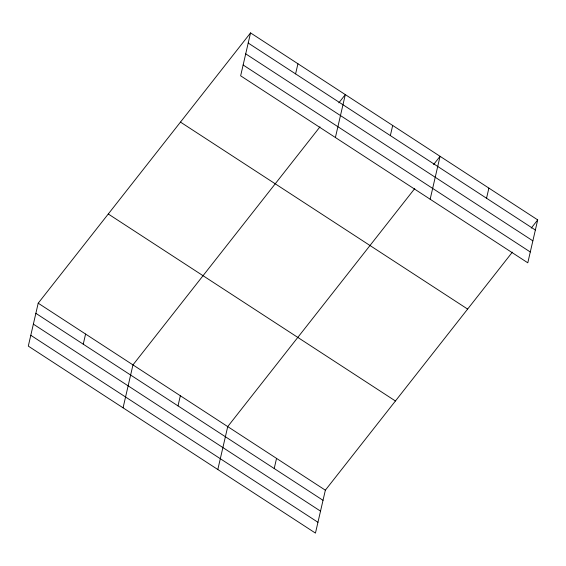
<?xml version="1.0" encoding="UTF-8"?>
<svg xmlns="http://www.w3.org/2000/svg" width="566" height="566" viewBox="0 0 566 566"><rect width="100%" height="100%" fill="white"/><g stroke="black" fill="none" stroke-linecap="round" stroke-linejoin="round"><path stroke-width="0.85" d="M250.547 32.899L240.642 75.816L527.795 262.808L537.7 219.891L250.547 32.899L38.205 303.192L28.3 346.109L315.453 533.101L325.358 490.184L512.364 252.139M83.252 344.178L85.586 334.046M123.063 407.817L132.968 364.9L319.974 126.855M178.007 405.886L180.349 395.754M295.586 73.891L297.928 63.753M217.818 469.518L227.73 426.608L414.737 188.563M335.397 137.524L345.31 94.607L338.836 102.842M274.206 468.528L276.548 458.396M390.349 135.599L392.691 125.461M430.16 199.232L440.065 156.315L433.598 164.55M486.541 198.242L488.882 188.103M531.233 228.126L537.7 219.891M248.205 43.037L535.358 230.029M245.708 53.855L532.861 240.847M243.139 64.998L530.292 251.99M180.476 122.1L467.629 309.086M108.283 213.998L395.436 400.99M38.205 303.192L325.358 490.184M35.87 313.331L323.023 500.316M33.373 324.141L320.526 511.133M30.797 335.291L317.95 522.284"/></g></svg>
